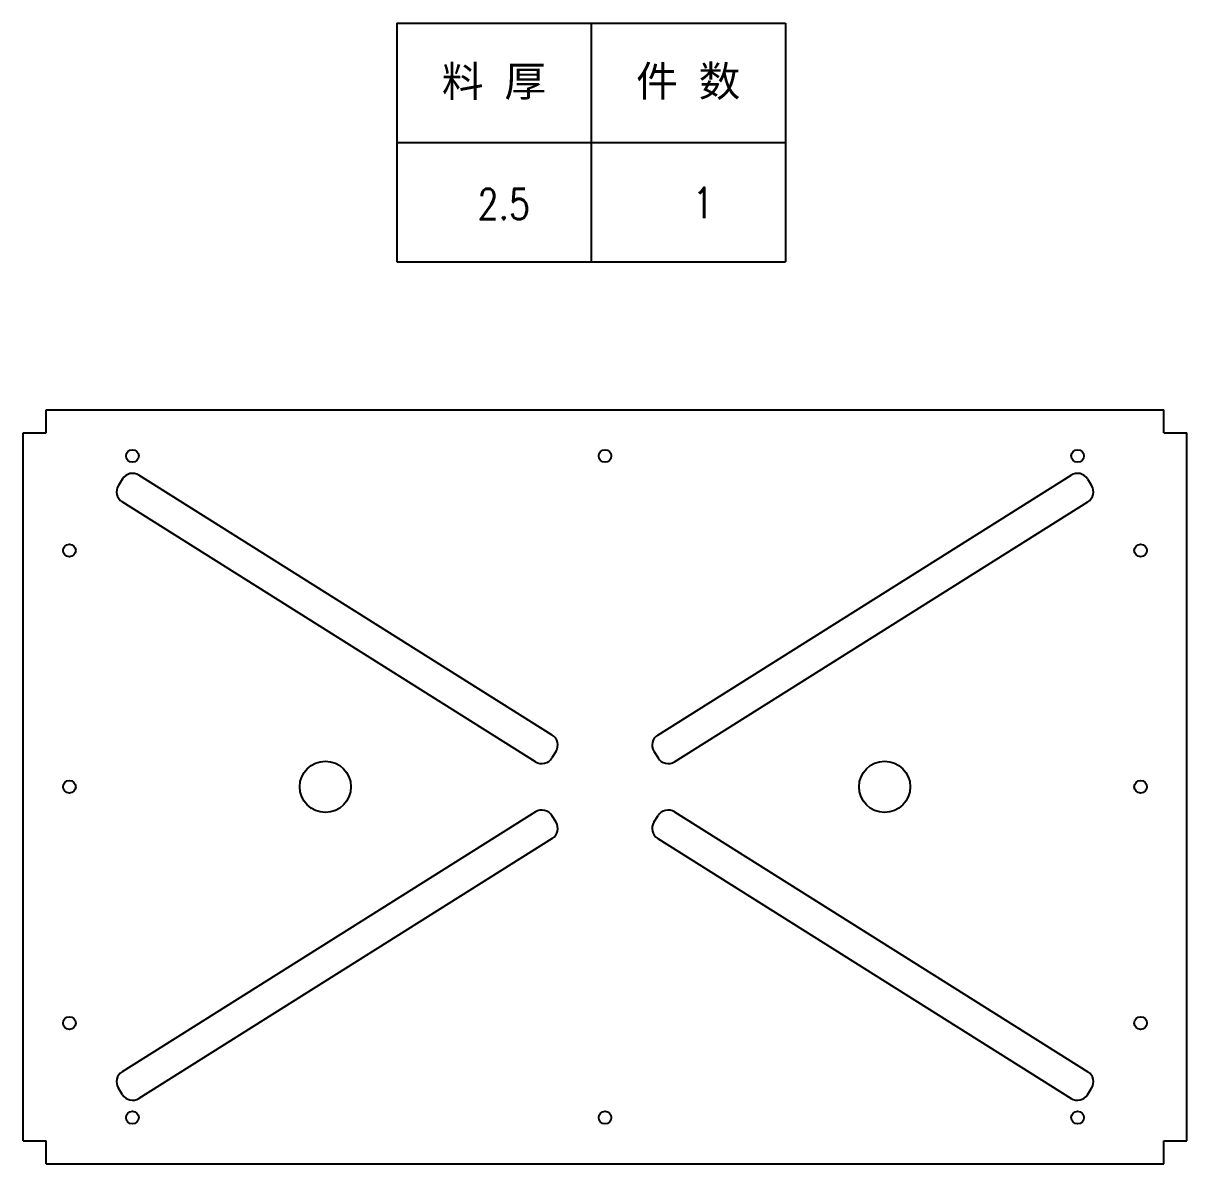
# Model space of a CAD drawing. Header units: millimetres. Extents: x -60 to 270204, y -80695 to 4986.
# Drawn here: x 573 to 2095, y 3494 to 4986 of the extents above; entities that cross this region are included whole.
import ezdxf
from ezdxf.enums import TextEntityAlignment as Align

# ---------------------------------------------------------------- set-up
doc = ezdxf.new("R2010")
doc.units = ezdxf.units.MM
doc.styles.add('DIM', font='txt.shx', dxfattribs={"width": 0.8, "bigfont": 'bigfont.shx'})
doc.styles.get("Standard").update_dxf_attribs({"font": ''})
doc.styles.get('Standard').set_extended_font_data('SimSun')

# ---------------------------------------------------------------- blocks, each defined once
blk = doc.blocks.new('*T61')
at = {"color": 0, "linetype": 'ByBlock', "lineweight": -2, "transparency": 16777216}
for p, q in [((0, 0), (127, 0)), ((0, 0), (0, -78)), ((63.5, 0), (63.5, -78)), ((127, 0), (127, -78)), ((0, -39), (127, -39)), ((0, -78), (127, -78))]:
    blk.add_line(p, q, dxfattribs=at)
at = {"color": 0, "transparency": 16777216, "char_height": 10, "width": 60.5, "attachment_point": 5}
for s, insert in [('{\\fSimSun|b0|i0|c134|p2;料 厚}', (31.75, -19.5)), ('{\\fSimSun|b0|i0|c134|p2;件 数}', (95.25, -19.5))]:
    blk.add_mtext(s, dxfattribs=dict(at, insert=insert))
blk = doc.blocks.new('拆图参数')
blk.add_blockref('*T61', (-63.5, 78))
at = {"style": 'DIM', "width": 0.8}
blk.add_attdef('6', text='', height=10, dxfattribs=at).set_placement((-37.13, 18.91), align=Align.MIDDLE_LEFT)
blk.add_attdef('1', text='', height=10, dxfattribs=at).set_placement((36.65, 19.27), align=Align.MIDDLE_CENTER)

msp = doc.modelspace()

# ---------------------------------------------------------------- linework, layer by layer
for p, q in [((603.02, 4480.21), (2064.62, 4480.21)), ((603.02, 4450.31), (603.02, 4480.21)), ((2064.62, 4450.31), (2064.62, 4480.21)), ((573.12, 3524.31), (573.12, 4450.31)), ((573.12, 4450.31), (603.02, 4450.31)), ((2064.62, 4450.31), (2094.52, 4450.31)), ((2094.52, 3524.31), (2094.52, 4450.31)), ((702.89, 4389.93), (697.43, 4381.19)), ((1264.88, 4054.98), (724.22, 4394.82)), ((1402.75, 4054.98), (1943.42, 4394.82)), ((1964.74, 4389.93), (1970.2, 4381.19)), ((1242.98, 4020.08), (702.31, 4359.93)), ((1424.66, 4020.08), (1965.32, 4359.93)), ((1269.76, 4033.71), (1264.3, 4024.97)), ((1397.87, 4033.71), (1403.33, 4024.97)), ((1242.98, 3954.55), (702.31, 3614.7)), ((1269.76, 3940.92), (1264.3, 3949.65)), ((1397.87, 3940.92), (1403.33, 3949.65)), ((1424.66, 3954.55), (1965.32, 3614.7)), ((1264.88, 3919.65), (724.22, 3579.81)), ((1402.75, 3919.65), (1943.42, 3579.81)), ((702.89, 3584.7), (697.43, 3593.43)), ((1964.74, 3584.7), (1970.2, 3593.43)), ((573.12, 3524.31), (603.02, 3524.31)), ((603.02, 3494.41), (603.02, 3524.31)), ((2064.62, 3494.41), (2064.62, 3524.31)), ((2064.62, 3524.31), (2094.52, 3524.31)), ((603.02, 3494.41), (2064.62, 3494.41))]:
    msp.add_line(p, q)
for centre, radius in [((715.82, 4419.91), 8.24), ((1333.82, 4419.91), 8.24), ((1951.82, 4419.91), 8.24), ((633.42, 4296.31), 8.24), ((2034.22, 4296.31), 8.24), ((968.17, 3987.31), 33.5), ((1699.47, 3987.31), 33.5), ((633.42, 3987.31), 8.24), ((2034.22, 3987.31), 8.24), ((633.42, 3678.31), 8.24), ((2034.22, 3678.31), 8.24), ((715.82, 3554.71), 8.24), ((1333.82, 3554.71), 8.24), ((1951.82, 3554.71), 8.24)]:
    msp.add_circle(centre, radius)
for centre, start, end in [((715.99, 4381.74), 57.8477, 148), ((1951.64, 4381.74), 32, 122.1523), ((710.54, 4373.01), 148, 237.8477), ((1957.1, 4373.01), 302.1523, 32), ((1256.66, 4041.9), 328, 57.8477), ((1410.97, 4041.9), 122.1523, 212), ((1251.2, 4033.16), 237.8477, 328), ((1416.43, 4033.16), 212, 302.1523), ((1251.2, 3941.47), 32, 122.1523), ((1416.43, 3941.47), 57.8477, 148), ((1256.66, 3932.73), 302.1523, 32), ((1410.97, 3932.73), 148, 237.8477), ((710.54, 3601.62), 122.1523, 212), ((1957.1, 3601.62), 328, 57.8477), ((715.99, 3592.89), 212, 302.1523), ((1951.64, 3592.89), 237.8477, 328)]:
    msp.add_arc(centre, 15.45, start, end)

# ---------------------------------------------------------------- block references
at = {"xscale": 4, "yscale": 4, "zscale": 4}
msp.add_blockref('拆图参数', (1315.65, 4673.74), dxfattribs=at).add_auto_attribs({'1': '1', '6': '2.5'})

doc.saveas('drawing.dxf')
